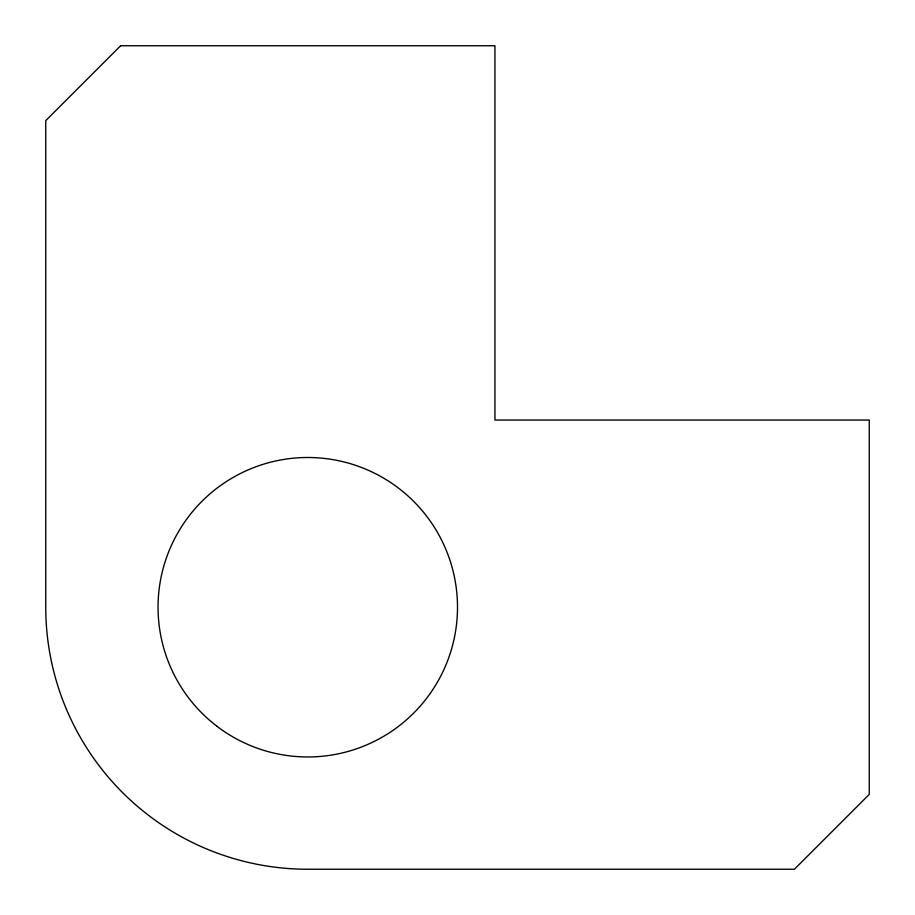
<?xml version="1.0" encoding="UTF-8"?>
<svg xmlns="http://www.w3.org/2000/svg" width="915" height="915" viewBox="0 0 915 915"><rect width="100%" height="100%" fill="white"/><g stroke="black" fill="none" stroke-linecap="round" stroke-linejoin="round"><path stroke-width="1.37" d="M120.608 45.75L45.75 120.608L45.75 607.228A262.022 262.022 0 0 0 307.772 869.25L794.392 869.25L869.25 794.392L869.25 420.065L494.935 420.065L494.935 45.75L120.608 45.75M216.866 726.201A149.728 149.728 0 0 0 456.265 626.466A149.728 149.728 0 0 0 250.184 469.018A149.728 149.728 0 0 0 216.866 726.201"/></g></svg>
